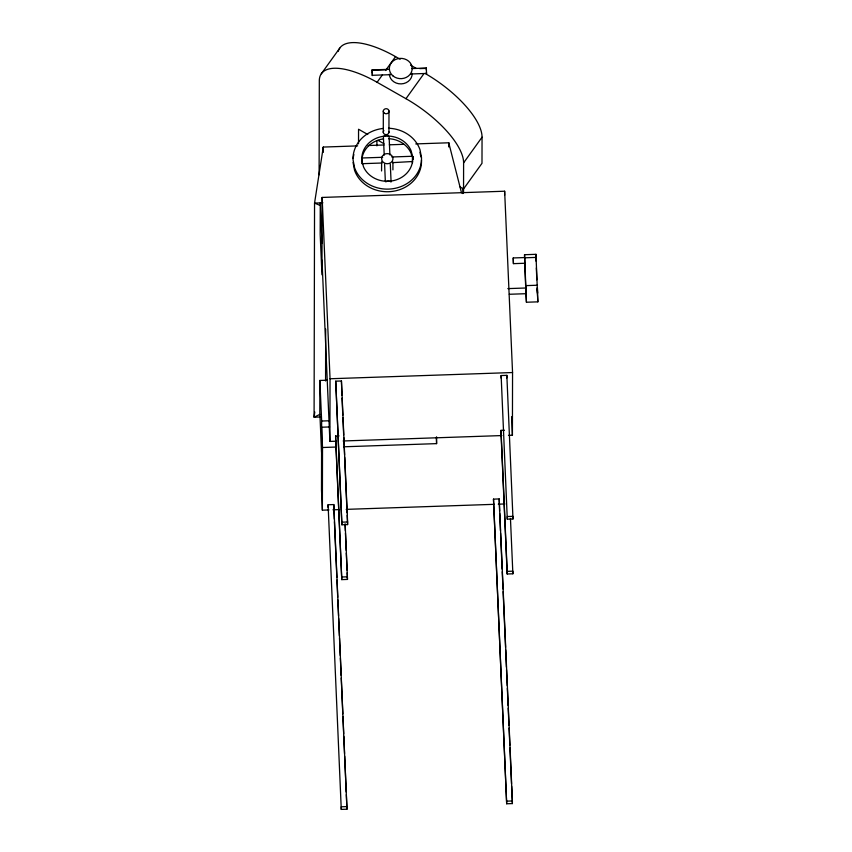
<?xml version="1.0" encoding="UTF-8"?>
<svg xmlns="http://www.w3.org/2000/svg" width="852" height="852" viewBox="0 0 852 852"><rect width="100%" height="100%" fill="white"/><g stroke="black" fill="none" stroke-linecap="round" stroke-linejoin="round"><path stroke-width="1.28" d="M319.106 174.798L319.308 80.802A68.49 26.433 35.7 0 1 377.095 82.282L405.957 98.694A68.49 26.433 35.7 0 1 463.605 162.849L463.541 192.925M327.477 380.194L319.873 380.45L319.798 411.793L321.577 452.359M319.873 380.45L321.641 421.026L321.492 489.889L322.375 510.178L328.989 509.954M508.463 435.34L512.414 435.202L512.553 372.537L504.64 191.221L322.12 197.44L321.96 274.802L320.182 234.225L320.256 202.893L322.024 243.47M322.375 510.178L322.514 447.513L321.63 427.225L329.586 426.948M323.27 152.391L323.291 147.066L357.627 145.894M325.57 380.982L325.677 329.064M328.084 507.377L328.095 504.757L333.792 504.565L346.977 809.208L341.269 809.4L328.095 504.757M336.54 441.198L329.905 441.421L330.043 378.757L322.12 197.44M333.792 504.565L334.314 519.102M339.043 435.894L335.613 436.011L335.613 438.62L341.769 579.616L347.478 579.424L345.177 524.097M335.741 381.174L341.886 524.779L347.595 524.587L347.595 521.978L341.439 380.972L335.741 381.174L341.886 524.779M341.439 380.972L341.95 395.445M341.269 809.4L341.279 806.791L346.977 806.599M341.769 579.616L335.613 436.011M358.522 143.775L358.554 129.248L367.776 134.499M376.903 145.862L376.914 140.58M381.568 170.964L381.621 161.805M383.283 132.443L383.325 110.888M388.938 132.454L388.991 110.909M392.921 169.878L392.942 162.05M343.729 446.789L436.586 443.626L436.597 436.991M448.759 146.746L448.759 142.785L415.744 143.913M462.838 193.553L462.86 188.271M425.478 73.655A68.49 26.433 35.7 0 1 482.051 137.193L481.987 163.307L463.552 188.963L460.091 186.993M493.489 499.123L506.674 803.766L512.382 803.574L512.382 800.955L499.197 498.931L493.489 499.123L506.674 803.766M499.197 498.931L499.591 510.817M504.437 430.249L501.019 430.367L501.019 432.986L507.174 573.982L512.872 573.79L512.883 571.17L507.174 571.372L507.174 573.982M501.136 378.15L501.136 375.54L506.844 375.338L512.989 518.953L507.291 519.145L501.136 375.54M504.629 195.204L504.64 191.221M506.833 377.958L506.844 375.338M507.291 519.145L507.291 516.536L513 516.344L512.989 518.953M362.1 163.627L361.898 157.993L382.697 157.29M372.186 72.622L372.143 69.907L389.332 69.321M372.303 72.899L372.335 75.604L372.143 69.907M426.341 70.045L426.33 68.064L411.793 68.554M426.33 68.064L426.532 73.698L426.426 72.218M513.223 258.018L513.426 263.651L524.832 263.257L524.768 259.807L524.64 257.56L513.234 257.954L513.437 263.587M509.304 294.27L526.163 293.695L525.972 287.997L507.824 288.615M412.474 162.966L412.592 156.257L411.015 150.506A25.464 22.642 0.1 0 0 384.54 136.16A25.464 22.642 0.1 0 0 362.111 155.192L361.951 161.103L363.527 166.843A25.464 22.642 0.1 0 0 383.368 181.05L390.014 181.188A25.464 22.642 0.1 0 0 412.432 162.157M412.517 161.518L392.591 162.647M314.771 411.995L314.09 417.203L320.703 416.979M525.95 293.418L526.44 302.236L537.846 301.853L535.951 254.322L524.544 254.716L524.544 257.325M526.44 302.236L524.544 254.716M535.951 254.322L536.078 261.234M321.3 73.804L339.735 48.149M377.095 82.282L382.473 74.806M385.551 70.524L395.541 56.626L400.152 59.257M405.957 98.694L423.625 74.103M463.605 162.849L482.051 137.193M319.798 414.402L314.09 417.203L314.548 203.085L323.291 147.066L323.398 149.707M372.132 70.226L386.67 69.726M419.706 68.597L426.32 68.373M372.356 75.296L390.855 74.667M410.675 73.986L426.532 73.442M368.192 145.532L384.039 144.989M389.332 144.808L403.859 144.318M391.803 156.981L412.602 156.267L412.485 161.965M362.089 163.69L381.984 163.009M322.908 202.808L314.548 203.085L320.245 205.502M524.747 257.805L536.153 257.41M526.078 285.622L537.484 285.228M330.043 378.757L512.553 372.537M321.641 421.026L329.245 420.771M343.164 440.974L501.881 435.564M322.514 447.513L335.773 447.055M332.962 509.815L339.565 509.592M346.178 509.368L494.309 504.32M498.271 504.182L504.885 503.958M341.897 522.169L347.595 521.978M341.769 577.006L347.478 576.815M506.684 801.157L512.382 800.955M410.547 65.167L416.319 68.448M378.171 140.41L383.933 143.69M411.995 156.704L411.015 153.115A25.464 22.642 0.1 0 0 388.523 138.674M461.528 192.893L448.759 142.785L448.94 146.757M419.983 152.284L420.867 156.896M353.047 162.455L354.56 170.283A34.25 30.448 0.1 0 0 393.049 191.306A34.25 30.448 0.1 0 0 421.484 160.123M537.846 301.853L537.197 289.073M525.972 287.997L526.003 290.702M413.273 156.693L413.38 159.228M511.605 416.724L512.414 435.202M510.454 518.442L512.872 573.79M501.019 430.367L507.174 571.372M499.709 513.468L500.465 530.689M500.582 533.331L502.137 569.104M502.254 571.756L503.01 588.966M503.127 591.618L505.555 647.254M505.673 649.906L506.418 667.127M506.535 669.778L507.228 685.668M507.345 688.32L508.101 705.541M508.218 708.193L508.963 725.414M509.081 728.066L509.837 745.287M509.943 747.928L511.509 783.702M511.626 786.353L512.382 803.574M436.309 437.278L436.586 443.626M389.108 136.714L389.907 154.968M390.301 164.106L391.047 181.061M383.411 136.906L384.209 155.17M384.603 164.298L385.338 181.252M342.067 398.086L342.813 415.212M342.93 417.853L343.675 434.978M343.793 437.619L344.538 454.744M344.655 457.386L347.073 512.723M347.19 515.364L347.595 524.587M345.06 524.076L345.348 530.668M345.454 533.299L346.21 550.435M346.317 553.065L347.073 570.201M347.179 572.832L347.478 579.424M334.421 521.754L336.859 577.39M336.966 580.031L337.722 597.252M337.839 599.904L338.532 615.804M338.649 618.456L339.394 635.677M339.511 638.318L340.267 655.539M340.385 658.191L341.13 675.412M341.247 678.064L342.813 713.827M342.93 716.479L343.675 733.7M343.793 736.352L344.549 753.573M344.666 756.214L346.221 791.987M346.338 794.639L346.977 809.208M321.992 260.105L329.905 441.421M536.345 267.922L536.824 279.818M524.726 263.023L525.844 290.777M412.166 73.357A11.417 10.149 0.1 0 1 401.196 83.89A11.417 10.149 0.1 0 1 389.353 74.135M388.949 131.794A2.854 2.535 0.1 0 1 385.37 134.563A2.854 2.535 0.1 0 1 383.858 130.569M383.4 128.418A34.25 30.448 0.1 0 0 353.047 159.835L354.56 167.674A34.25 30.448 0.1 0 0 393.06 188.697A34.25 30.448 0.1 0 0 421.495 157.513L419.983 149.675A34.25 30.448 0.1 0 0 388.501 128.237M385.786 181.891A2.854 1.299 -2.5 0 1 388.629 181.146A2.854 1.299 -2.5 0 1 391.004 182.03M383.794 136.245A2.854 1.299 -2.5 0 1 384.241 135.958M384.838 135.734A2.854 1.299 -2.5 0 1 387.692 135.628M388.278 135.819A2.854 1.299 -2.5 0 1 388.725 136.075M353.165 158.472A34.25 30.448 0.1 0 1 353.868 154.531M362.1 157.801A25.464 22.642 0.1 0 1 383.219 138.929M338.255 51.333A68.49 26.433 35.7 0 1 395.541 56.626M537.367 287.667L537.569 293.301L537.399 287.742M381.632 157.897L381.952 160.506A5.708 5.08 0.1 0 0 391.036 162.498A5.708 5.08 0.1 0 0 390.024 154.233A5.708 5.08 0.1 0 0 381.632 157.897M393.017 75.966A11.417 10.149 0.1 0 0 411.899 70.769A11.417 10.149 0.1 0 0 397.383 58.82A11.417 10.149 0.1 0 0 393.017 75.966M384.412 113.241A2.854 2.535 0.1 0 0 388.991 111.569A2.854 2.535 0.1 0 0 385.072 108.886A2.854 2.535 0.1 0 0 384.412 113.241"/></g></svg>
